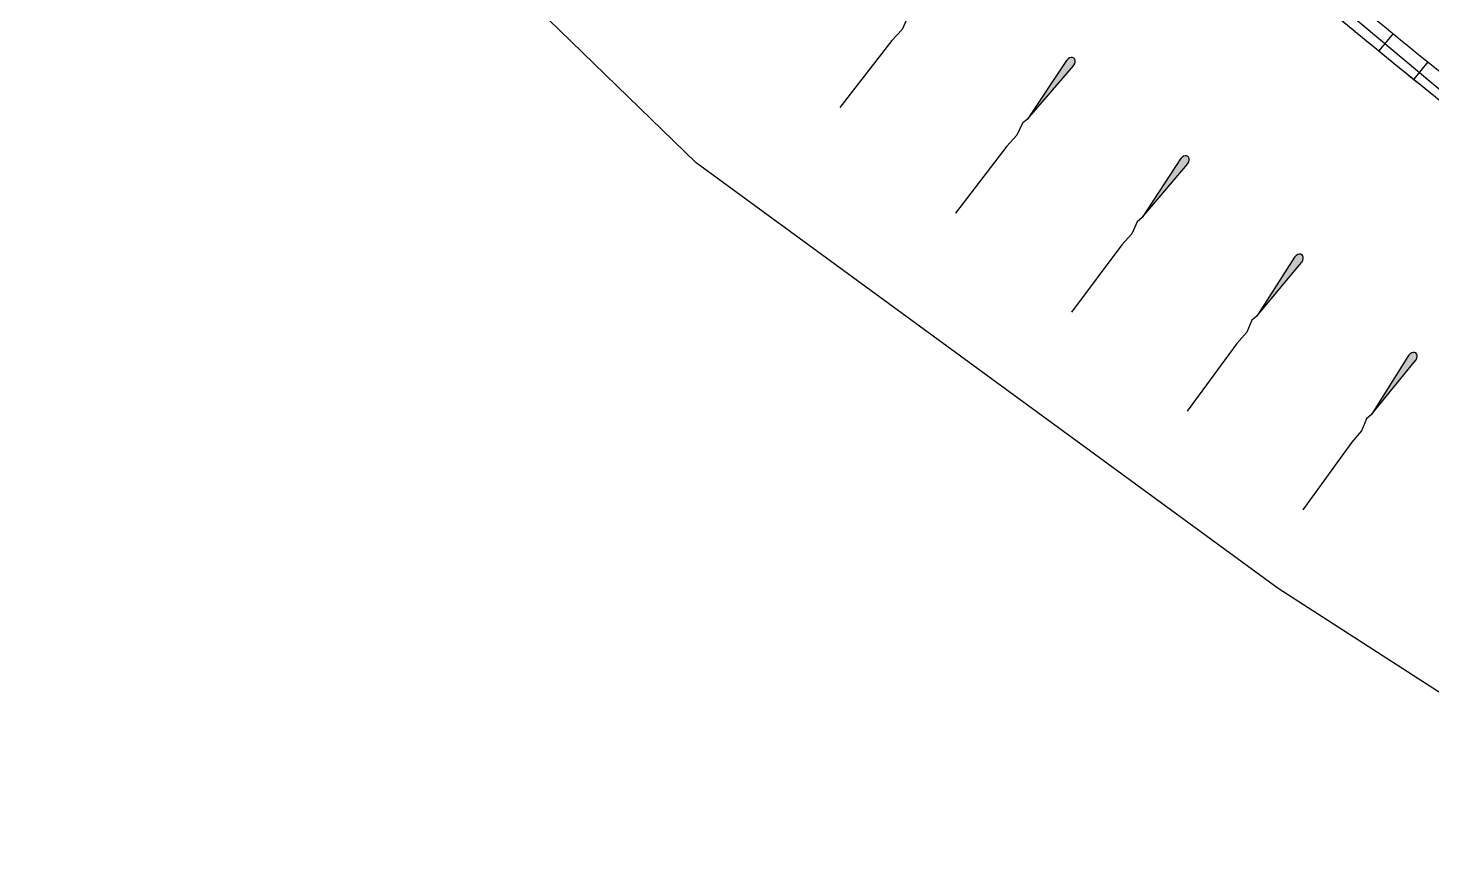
# Model space of a CAD drawing. Header units: millimetres. Extents: x 833576263 to 1668046980, y 817519639 to 1636103653.
# Drawn here: x 833984231 to 834021885, y 817753182 to 817775398 of the extents above; entities that cross this region are included whole.
import ezdxf

# ---------------------------------------------------------------- set-up
doc = ezdxf.new("R2010")
doc.units = ezdxf.units.MM
doc.header["$LTSCALE"] = 100
doc.header["$MEASUREMENT"] = 0
for name, pattern in [('C160$0$Hidden', [9.525, 6.35, -3.175]), ('R_site$0$B1_DASHED', [6.5, 1, 5, -0.5]), ('R_site$0$B1_HIDDEN', [5.5, 0, 5, -0.5])]:
    doc.linetypes.add(name, pattern=pattern)
doc.layers.get('Defpoints').update_dxf_attribs({"color": 170})
for name, color, linetype in [('C160$0$+C160', 6, 'C160$0$Hidden'), ('R_site$0$AUDIT_I_160808180252-0', 4, 'Continuous'), ('R_site$0$AUDIT_I_160808180252-11', 4, 'Continuous'), ('R_site$0$AUDIT_I_160808180252-2', 4, 'Continuous'), ('R_site$0$AUDIT_I_160808180252-3', 4, 'Continuous'), ('X-REF', 7, 'Continuous')]:
    doc.layers.add(name, color=color, linetype=linetype)
doc.layers.add('R_WKCD_PARK$0$000-PAV-Concrete-b', color=1, linetype='Continuous', lineweight=25)
doc.linetypes.add('R_site$0$B1_BDYF', pattern='A,2.5,-0.5,[130,ltypeshp.shx,S=0.5,R=0,X=0,Y=0],-0.5', length=3.5)
doc.linetypes.add('R_site$0$B1_BDYWL', pattern='A,2.5,[1,B1000.shx,S=1,R=0,X=0,Y=0],2.5', length=5)

# ---------------------------------------------------------------- blocks, each defined once
blk = doc.blocks.new('R_site$0$SLOPE')
at = {"linetype": 'Continuous'}
h = blk.add_hatch(color=0, dxfattribs=at)
edge = h.paths.add_edge_path()
edge.add_line((3.584, 0.004), (0.306, 0.415))
edge.add_ellipse((0.3, 0.005), major_axis=(0, 0.41), ratio=0.731707, start_angle=358.84129, end_angle=551.22432)
edge.add_line((0.3, -0.404), (3.584, 0.004))
at = {"color": 0, "linetype": 'Continuous'}
for p, q in [((3.584, 0.004), (0.3, 0.416)), ((0.3, -0.404), (3.584, 0.004)), ((3.584, 0.004), (3.884, -0.136)), ((3.884, -0.136), (4.484, 0.144)), ((4.484, 0.144), (5.184, 0.004)), ((5.184, 0.004), (9.132, 0.004))]:
    blk.add_line(p, q, dxfattribs=at)
blk.add_ellipse((0.3, 0.005), major_axis=(0, 0.41), ratio=0.731707, start_param=6.120326, end_param=9.620679, dxfattribs=at)
blk = doc.blocks.new('R_site$0$11sw3b')
at = {"layer": 'R_site$0$AUDIT_I_160808180252-11', "linetype": 'R_site$0$B1_BDYF', "lineweight": 30, "flags": 128}
blk.add_lwpolyline([(834160.58948, 817753.86961), (834160.58409, 817753.86881), (834157.82963, 817753.45852), (834154.47185, 817753.49973), (834107.59587, 817754.62755), (834105.22694, 817755.06522), (834099.36587, 817758.69942), (834095.04964, 817760.88501), (834078.35766, 817762.16814), (834061.88069, 817758.15181), (834053.64689, 817756.04809), (834053.64286, 817756.04706), (834050.26526, 817755.18409), (834034.55029, 817763.57925), (834027.60257, 817769.12204), (834004.65833, 817788.36011), (833990.09156, 817802.13926), (833986.4304, 817806.34173), (833985.43194, 817807.56857)], dxfattribs=at)
at = {"layer": 'R_site$0$AUDIT_I_160808180252-2', "linetype": 'R_site$0$B1_DASHED', "lineweight": 30, "flags": 128}
blk.add_lwpolyline([(834429.22928, 817872.53158), (834429.23083, 817872.52759), (834429.98171, 817870.60153), (834430.54194, 817868.88381), (834431.34177, 817865.50536), (834430.61789, 817863.85636), (834429.45884, 817862.47804), (834427.95848, 817861.482), (834426.2383, 817860.94892), (834424.25006, 817860.94891), (834407.94705, 817845.72329), (834402.58495, 817842.83898), (834387.90828, 817828.44817), (834381.11897, 817822.82533), (834376.73917, 817816.23412), (834357.95226, 817790.58201), (834352.07852, 817785.79515), (834346.92867, 817775.09389), (834338.95153, 817759.75302), (834330.92946, 817747.22924), (834329.81682, 817745.8067), (834328.54602, 817744.52347), (834327.13439, 817743.39702), (834325.60113, 817742.4427), (834323.96714, 817741.6735), (834322.25466, 817741.09989), (834320.0767, 817740.6741), (834269.71335, 817740.40188), (834219.95996, 817740.48395), (834189.16987, 817741.09307), (834167.97691, 817742.57461), (834089.23219, 817741.56247), (834063.79777, 817741.95973), (834061.99085, 817741.94133), (834060.18385, 817741.93813), (834058.37688, 817741.95015), (834056.57007, 817741.97737), (834054.76356, 817742.01979), (834052.95746, 817742.07742), (834051.15192, 817742.15024), (834049.34634, 817742.18592), (834047.55806, 817742.43774), (834045.81283, 817742.90204), (834044.13583, 817743.57215), (834042.58293, 817744.49616), (834041.03615, 817745.43039), (834039.49558, 817746.37481), (834037.71399, 817747.48453), (834017.7631, 817760.35899), (834002.14995, 817771.77972), (833988.19125, 817785.3549), (833964.23528, 817813.20932), (833941.50687, 817845.45221), (833942.15974, 817900), (833942.27443, 817909.58258), (833942.23566, 817939.85927), (833942.52609, 817969.75474), (833941.17057, 817989.34922), (833943.35888, 818000)], dxfattribs=at)
at = {"layer": 'R_site$0$AUDIT_I_160808180252-3', "linetype": 'R_site$0$B1_HIDDEN', "lineweight": 30, "flags": 128}
blk.add_lwpolyline([(834356.47568, 817806.06143), (834356.47499, 817806.06034), (834353.34465, 817801.09165), (834348.16295, 817792.02368), (834342.25572, 817783.36081), (834336.20049, 817765.87661), (834330.9922, 817757.98335), (834325.762, 817752.53516), (834319.943, 817750.27763), (834311.95739, 817750.96349), (834302.56089, 817750.17254), (834293.67648, 817749.88833), (834251.06733, 817749.25985), (834225.5347, 817749.25985), (834207.5347, 817749.16202), (834176.42599, 817748.96637), (834157.34989, 817748.86855), (834129.06853, 817748.73263), (834114.28614, 817749.58079), (834102.04826, 817750.91363), (834095.2629, 817751.70122), (834087.62938, 817752.42822), (834080.48051, 817754.48806), (834075.51266, 817755.4574), (834068.48496, 817749.27788), (834052.24858, 817749.64138), (834046.19022, 817753.15522), (834034.64729, 817759.35914), (834019.85265, 817769.72811), (834005.82116, 817781.10855), (833992.62186, 817793.44449), (833980.31967, 817806.67525), (833968.97787, 817820.73785), (833959.70168, 817834.09205), (833950.29929, 817849.98047), (833950.14042, 817900), (833949.82314, 817999.89243), (833949.82311, 818000)], dxfattribs=at)
at = {"layer": 'R_site$0$AUDIT_I_160808180252-0', "linetype": 'Continuous', "lineweight": 20}
for p, xscale, yscale, rotation in [((834009.22126, 817777.42019), 0.5750474521828001, 0.2875237260914, 232.2070159697621), ((834012.27893, 817774.59329), 0.5732588699080151, 0.2866294349540076, 232.7190142946124), ((834015.3366, 817771.95594), 0.5715432909913868, 0.2857716454956934, 233.2329406369768), ((834018.39427, 817769.3186), 0.5698642137538328, 0.2849321068769164, 233.7510099207543), ((834021.45195, 817766.68126), 0.5682216381953555, 0.2841108190976778, 234.270991452697)]:
    blk.add_blockref('R_site$0$SLOPE', p, dxfattribs=dict(at, xscale=xscale, yscale=yscale, rotation=rotation))
blk = doc.blocks.new('R_site')
at = {"linetype": 'R_site$0$B1_BDYWL', "lineweight": 5, "xscale": 1000, "yscale": 1000, "zscale": 1000}
blk.add_blockref('R_site$0$11sw3b', (0, 0), dxfattribs=at)
blk = doc.blocks.new('R_WKCD_PARK')
at = {"layer": 'R_WKCD_PARK$0$000-PAV-Concrete-b'}
blk.add_arc((834363610, 818194495), 542131, 227.93492, 232.51065, dxfattribs=at)
blk = doc.blocks.new('C160')
at = {"layer": 'C160$0$+C160'}
for p, q in [((834020.843, 817775.249), (834020.464, 817774.785)), ((834021.774, 817774.49), (834021.396, 817774.025))]:
    blk.add_line(p, q, dxfattribs=at)
for points in [[(834254.529, 817753.956), (834210.283, 817753.895), (834162.651, 817753.623), (834160.744, 817753.995), (834157.916, 817753.361), (834107.512, 817754.565), (834105.198, 817754.977), (834099.331, 817758.641), (834095.064, 817760.806), (834078.175, 817762.115), (834050.169, 817755.142), (834048.03, 817756.03, -0.065281), (834033.662, 817764.332, -0.019968), (834000.397, 817792.025, -0.029895), (833985.19, 817807.494, -0.021438), (833974.808, 817820.486, -0.020879), (833958.722, 817844.532, -0.129185), (833955.638, 817853.524), (833954.765, 817865.4), (833954.661, 817879.821), (833954.757, 818098.296, -0.191627), (834003.641, 818199.362, 0.20608), (834009.317, 818211.982), (834009.949, 818250.911)], [(834254.52, 817754.556), (834210.281, 817754.495), (834162.707, 817754.224), (834160.735, 817754.608), (834157.856, 817753.963), (834107.572, 817755.164), (834105.417, 817755.548), (834099.626, 817759.164), (834095.229, 817761.395), (834078.125, 817762.721), (834050.217, 817755.772), (834048.26, 817756.584, -0.065281), (834034.027, 817764.808, -0.019968), (834000.799, 817792.471, -0.029895), (833985.642, 817807.889, -0.021438), (833975.292, 817820.84, -0.020888), (833959.228, 817844.855, -0.12935), (833956.237, 817853.568), (833955.365, 817865.424), (833955.261, 817879.823), (833955.319, 818011.098)]]:
    blk.add_lwpolyline(points, format="xyb", dxfattribs=at)
blk.add_arc((834363.61, 818194.495), 542.131, 227.93492, 232.51065, dxfattribs=at)
at = {"layer": 'Defpoints', "color": 5, "linetype": 'C160$0$Hidden'}
blk.add_lwpolyline([(834254.409, 817762.013), (834210.254, 817761.952), (834163.406, 817761.685), (834160.628, 817762.226), (834157.119, 817761.439), (834108.319, 817762.605), (834108.144, 817762.636), (834103.295, 817765.664), (834097.282, 817768.715), (834077.496, 817770.249), (834050.805, 817763.603, -0.063743), (834038.566, 817770.725, -0.019968), (834005.795, 817798.006, -0.029895), (833991.263, 817812.789, -0.021438), (833981.312, 817825.241, -0.021013), (833965.506, 817848.883, -0.132471), (833963.674, 817854.115), (833962.82, 817865.725), (833962.718, 817879.849), (833962.814, 818098.001, -0.191115), (834009.083, 818193.421, 0.20608), (834017.373, 818211.851), (834018.002, 818250.609)], format="xyb", dxfattribs=at)

msp = doc.modelspace()

# ---------------------------------------------------------------- block references
at = {"layer": 'X-REF'}
msp.add_blockref('R_site', (0, 0), dxfattribs=at)

# ---------------------------------------------------------------- next in the draw order: block references
msp.add_blockref('R_WKCD_PARK', (0, 0), dxfattribs=at)

# ---------------------------------------------------------------- next in the draw order: block references
at = {"layer": 'X-REF', "xscale": 1000, "yscale": 1000, "zscale": 1000}
msp.add_blockref('C160', (0, 0), dxfattribs=at)

doc.saveas('drawing.dxf')
